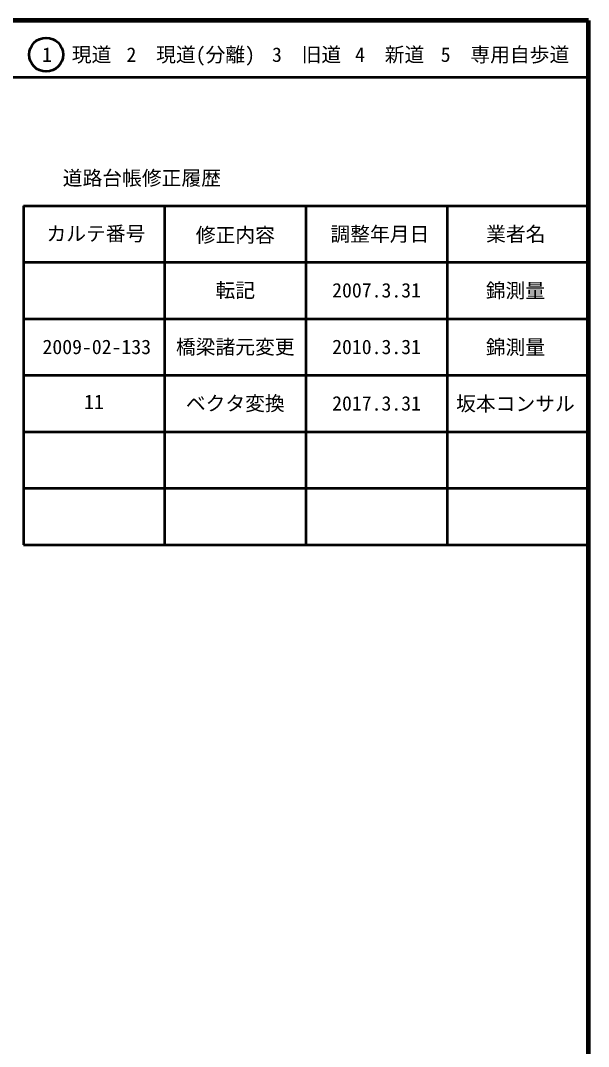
# Model space of a CAD drawing. Units: millimetres on the paper, enlarged 1000 times. Extents: x 40000 to 680000, y 20000 to 380000.
# Drawn here: x 579500 to 680000, y 198357 to 380000 of the extents above; entities that cross this region are included whole.
import ezdxf
from ezdxf.enums import TextEntityAlignment as Align

# ---------------------------------------------------------------- set-up
doc = ezdxf.new("R2010")
doc.units = ezdxf.units.MM
doc.header["$LTSCALE"] = 1000
for name, color, linetype, lineweight in [('M-TTL', 2, 'Continuous', 140), ('M-TTL-FRAM', 2, 'Continuous', 50), ('M-TTL-LINE', 7, 'Continuous', 50)]:
    doc.layers.add(name, color=color, linetype=linetype, lineweight=lineweight)
doc.layers.add('M-TTL-TXT', color=7, linetype='Continuous')
doc.styles.add('ＭＳ ゴシック', font='')
doc.styles.get('ＭＳ ゴシック').set_extended_font_data('MS Gothic')

msp = doc.modelspace()

# ---------------------------------------------------------------- linework, layer by layer
at = {"layer": 'M-TTL'}
for p, q in [((680000, 380000), (40000, 380000)), ((680000, 20000), (680000, 380000))]:
    msp.add_line(p, q, dxfattribs=at)
at = {"layer": 'M-TTL-FRAM'}
for p, q in [((580000, 347197), (580000, 287197)), ((580000, 347197), (680000, 347197)), ((580000, 287197), (680000, 287197))]:
    msp.add_line(p, q, dxfattribs=at)
at = {"layer": 'M-TTL-LINE'}
for p, q in [((40000, 370000), (680000, 370000)), ((605000, 347197), (605000, 287197)), ((630000, 347197), (630000, 287197)), ((655000, 347197), (655000, 287197)), ((580000, 337197), (680000, 337197)), ((580000, 327197), (680000, 327197)), ((580000, 317197), (680000, 317197)), ((580000, 307197), (680000, 307197)), ((580000, 297197), (680000, 297197))]:
    msp.add_line(p, q, dxfattribs=at)
msp.add_circle((584031, 373958), 3000, dxfattribs=at)

# ---------------------------------------------------------------- texts
at = {"layer": 'M-TTL-TXT', "style": 'ＭＳ ゴシック'}
for s, p in [('1\u3000現道', (589448, 373958)), ('2\u3000現道(分離)', (609619, 373958)), ('3\u3000旧道', (630121, 373958)), ('4\u3000新道', (644824, 373958)), ('5\u3000専用自歩道', (665228, 373958)), ('道路台帳修正履歴', (600968, 352113)), ('カルテ番号', (592839, 342277)), ('修正内容', (617509, 342023)), ('調整年月日', (643089, 342197)), ('業者名', (667134, 342197)), ('転記', (617500, 332245)), ('2007.3.31', (642500, 332245)), ('錦測量', (667077, 332189)), ('2009-02-133', (592990, 322217)), ('橋梁諸元変更', (617500, 322217)), ('2010.3.31', (642500, 322217)), ('錦測量', (667077, 322160)), ('ベクタ変換', (617500, 312217)), ('2017.3.31', (642500, 312217)), ('坂本コンサル', (667077, 312160))]:
    msp.add_text(s, height=2566, dxfattribs=at).set_placement(p, align=Align.MIDDLE_CENTER)
msp.add_text('11', height=2566, dxfattribs=at).set_placement((592500, 310439), align=Align.BOTTOM_CENTER)

doc.saveas('drawing.dxf')
